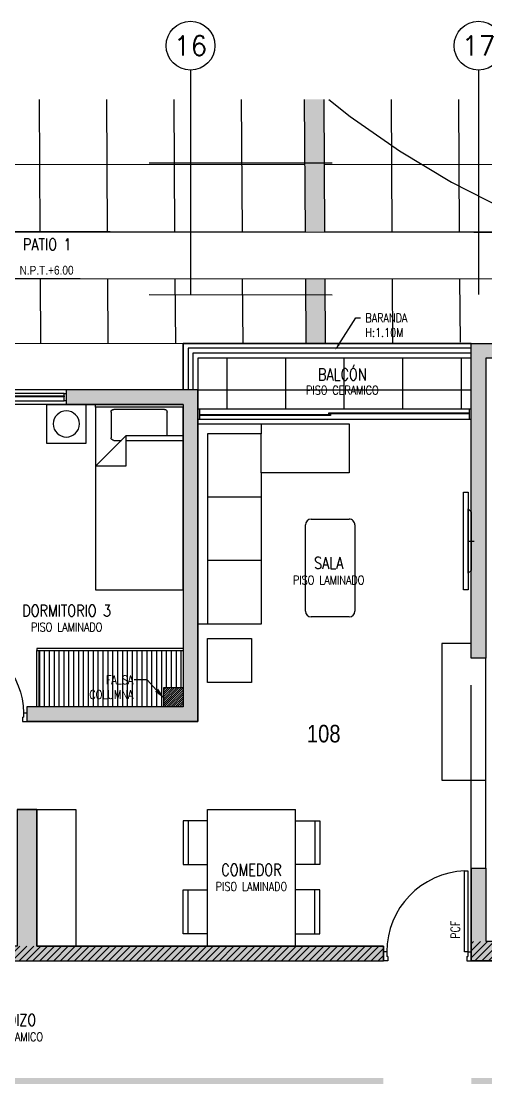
# Model space of a CAD drawing. Header units: millimetres. Extents: x -3 to 53, y -269 to 39.
# Drawn here: x 33.29 to 38.05, y 28.52 to 39.35 of the extents above; entities that cross this region are included whole.
import ezdxf
from ezdxf import colors
from ezdxf.entities.mleader import LeaderData, LeaderLine
from ezdxf.enums import TextEntityAlignment as Align
from ezdxf.math import Vec2, Vec3
from ezdxf.xclip import XClip

# ---------------------------------------------------------------- set-up
doc = ezdxf.new("R2010")
doc.units = ezdxf.units.MM
doc.header["$LTSCALE"] = 15
doc.header["$XCLIPFRAME"] = 2
for name, pattern in [('ACAD_ISO07W100', [3, 0, -3]), ('CENTER', [2, 1.25, -0.25, 0.25, -0.25]), ('HIDDEN2', [0.1875, 0.125, -0.0625]), ('PHANTOM', [63.5, 31.75, -6.35, 6.35, -6.35, 6.35, -6.35]), ('PHANTOM2', [1.25, 0.625, -0.125, 0.125, -0.125, 0.125, -0.125])]:
    doc.linetypes.add(name, pattern=pattern)
doc.layers.get('0').update_dxf_attribs({"color": 250})
for name, color, linetype in [('A-Adoquines', 250, 'Continuous'), ('A-BARANDAS', 250, 'Continuous'), ('A-EJES', 251, 'PHANTOM'), ('A-EST HATCH', 250, 'Continuous'), ('A-EST PLACAS', 250, 'Continuous'), ('A-EST VIGAS', 250, 'HIDDEN2'), ('A-HATCH', 250, 'Continuous'), ('A-MOBILIARIO', 250, 'Continuous'), ('A-MURO BAJO', 251, 'Continuous'), ('A-NIVELES-NPT', 252, 'Continuous'), ('A-NUMERACIONDEP', 251, 'Continuous'), ('A-PROYECCIONES', 250, 'HIDDEN2'), ('A-TEXTO-ACABADO PISO', 250, 'Continuous'), ('A-TEXTO-AMBIENTE', 252, 'Continuous'), ('A-TEXTO-INDICACIONES', 250, 'Continuous'), ('DLP_MOBILIARIO FIJO', 250, 'Continuous'), ('MURO CF 120', 250, 'Continuous')]:
    doc.layers.add(name, color=color, linetype=linetype)
doc.layers.add('A-MUROS', color=252, linetype='Continuous', lineweight=30)
doc.styles.add('R80', font='ARIALN.TTF', dxfattribs={"height": 2.03})
doc.styles.add('ROMANS', font='romans.shx', dxfattribs={"width": 0.8})
doc.styles.add('TXT_COTAS', font='romans.shx', dxfattribs={"width": 0.8})
pattern_1 = [(45, (179.999405, -25.002057), (-0.035355339, 0.035355339), [])]

# ---------------------------------------------------------------- blocks, each defined once
blk = doc.blocks.new('A$C9f73720c')
at = {"layer": 'A-Adoquines'}
h = blk.add_hatch(color=256, dxfattribs=at)
h.dxf.hatch_style = 1
h.paths.add_polyline_path([(38.793, 123.831), (38.598, 123.875), (37.598, 119.407), (37.793, 119.362)])
h.paths.add_polyline_path([(41.766, 123.339), (47.96, 121.493), (48.019, 121.684), (42.247, 123.405, -0.02703), (41.567, 123.367), (40.46, 118.739), (40.558, 118.716), (40.558, 118.716, -0.01102), (40.654, 118.691)])
h.paths.add_polyline_path([(40.796, 118.645, -0.025435), (41.008, 118.557, -0.057742), (41.509, 118.224), (46.498, 116.737), (46.557, 116.928)])
h.paths.add_polyline_path([(47.657, 116.6), (47.026, 116.788), (46.967, 116.597), (47.599, 116.408)])
h.paths.add_polyline_path([(48.478, 121.547), (48.419, 121.356), (49.054, 121.167), (49.113, 121.358)])
h.paths.add_polyline_path([(50.155, 127.044), (50.096, 126.853), (50.734, 126.658), (50.792, 126.85)])
h.paths.add_polyline_path([(47.587, 127.828, -0.007938), (47.525, 127.638), (49.649, 126.989), (49.708, 127.181)])
h.paths.add_polyline_path([(51.34, 130.93), (51.973, 130.737), (52.033, 130.934), (51.4, 131.128)])
for points, elevation in [([(44.089, 108.897), (52.298, 135.611), (52.732, 135.478), (44.573, 108.749)], -0.778), ([(48.978, 127.194), (47.357, 121.881)], 0), ([(49.638, 126.993), (48.018, 121.684)], 0), ([(44.593, 124.145), (48.424, 123.003)], 0), ([(43.623, 123.714), (48.222, 122.344)], 0), ([(40.655, 118.693), (41.766, 123.339), (47.96, 121.493)], 0), ([(42.247, 123.405), (48.019, 121.684)], 0), ([(48.88, 122.867), (49.503, 122.682)], 0), ([(41.615, 122.71), (47.77, 120.876)], 0), ([(48.679, 122.207), (49.306, 122.02)], 0), ([(41.455, 122.038), (47.568, 120.216)], 0), ([(47.298, 121.69), (45.904, 117.122)], 0), ([(47.96, 121.493), (46.565, 116.925)], 0), ([(48.478, 121.547), (49.109, 121.359)], 0), ([(41.294, 121.366), (47.365, 119.556)], 0), ([(48.419, 121.356), (49.052, 121.167)], 0), ([(48.231, 120.738), (48.864, 120.55)], 0), ([(41.133, 120.694), (47.162, 118.897)], 0), ([(48.029, 120.078), (48.662, 119.89)], 0), ([(47.828, 119.418), (48.46, 119.23)], 0), ([(47.627, 118.758), (48.259, 118.57)], 0)]:
    blk.add_lwpolyline(points, dxfattribs=dict(elevation=elevation))
at = {"layer": 'A-MURO BAJO', "elevation": 0}
blk.add_lwpolyline([(46.495, 112.798), (51.349, 128.668)], dxfattribs=at)
at = {"layer": 'A-PROYECCIONES'}
blk.add_line((27.952, 87.106, 0), (53.444, 135.556, 0), dxfattribs=at)
at = {"layer": 'A-PROYECCIONES', "linetype": 'CENTER', "ltscale": 0.5, "transparency": 33554623}
for p, q in [((43.528, 109.413, 0), (49.021, 127.39)), ((44.82, 109.018, 0), (50.312, 126.996))]:
    blk.add_line(p, q, dxfattribs=at)
for centre, radius, start, end in [((41.561, 129.667), 9.15, 253.0069, 75.7347), ((41.561, 129.667), 7.8, 253.0069, 75.7347), ((37.007, 114.751), 9.147, 343.0033, 73.0383), ((37.008, 114.753), 7.797, 342.9997, 73.0376)]:
    blk.add_arc(centre, radius, start, end, dxfattribs=at)
at = {"style": 'R80'}
for height, rotation, p in [(0.09, 0.009, (39.554, 141.005, 0)), (0.09, 0.009, (45.798, 139.323, 0)), (0.09, 0.009, (50.463, 135.358, 0)), (0.09, 0.009, (41.978, 129.044, 0)), (0.09, 0.009, (37.841, 128.609, 0)), (0.09, 0.009, (35.483, 116.358, 0)), (0.09, 0.009, (38.561, 113.632, 0)), (0.09, 0.009, (45.129, 84.376, 0)), (0.09, 0.009, (43.911, 83.934, 0)), (0.09, 0.009, (43.149, 83.401, 0)), (0.09, 0.009, (28.007, 80.107, 0)), (0.09, 0.009, (44.375, 79.905, 0)), (0.09, 0.009, (55.151, 79.217, 0)), (0.09, 0.009, (38.261, 76.005)), (0.09, 0.009, (39.004, 75.556)), (0.09, 0.009, (27.514, 75.213, 0)), (0.09, 0.009, (27.514, 75.213, 0)), (0.09, 0.009, (39.852, 75.154)), (0.09, 0.009, (25.36, 70.271, 0)), (0.09, 0.009, (32.165, 69.192, 0)), (0.09, 0.009, (32.165, 69.192, 0)), (0.09, 0.009, (26.995, 68.639, 0)), (0.09, 0.009, (59.85, 67.386, 0)), (0.09, 0.009, (24.839, 65.511, 0)), (0.09, 0.009, (24.839, 65.511, 0)), (0.09, 0.009, (33.501, 60.261, 0)), (0.09, 0.009, (33.501, 60.261, 0)), (0.09, 347.3908, (17.107, 59.273, 0)), (0.09, 0.009, (26.471, 59.203, 0)), (0.09, 0.009, (26.471, 59.203, 0)), (0.09, 0.009, (23.122, 58.769, 0)), (0.09, 0.009, (23.122, 58.769, 0)), (0.09, 0.009, (27.663, 55.396, 0)), (0.09, 0.009, (27.663, 55.396, 0)), (0.09, 0.009, (22.224, 54.982, 0)), (0.09, 0.009, (22.224, 54.982, 0)), (0.09, 0.009, (65.717, 53.58, 0)), (0.09, 0.009, (38.377, 51.717, 0)), (0.09, 0.009, (38.377, 51.717, 0)), (0.09, 0.009, (21.029, 51.377, 0)), (0.09, 0.009, (21.029, 51.377, 0)), (0.09, 0.009, (29.409, 50.888, 0)), (0.09, 0.009, (29.409, 50.888, 0)), (0.09, 0.009, (22.518, 48.081, 0)), (0.09, 0.009, (22.518, 48.081, 0)), (0.09, 0.009, (32.831, 47.948, 0)), (0.09, 0.009, (38.641, 47.924, 0)), (0.09, 1.5576, (45.501, 47.003, 0)), (0.09, 1.5576, (45.501, 47.003, 0)), (0.09, 1.5576, (42.961, 45.878, 0)), (0.09, 0.009, (31.225, 43.435, 0)), (0.09, 0.009, (31.225, 43.435, 0)), (0.09, 0.009, (24.829, 43.306, 0)), (0.09, 0.009, (24.829, 43.306, 0)), (0.09, 0.009, (28.868, 42.609, 0)), (0.09, 0.009, (28.868, 42.609, 0)), (0.09, 0.009, (46.081, 42.405, 0)), (0.09, 0.009, (19.031, 42.056, 0)), (0.09, 0.009, (19.031, 42.056, 0)), (0.09, 0.009, (70.907, 41.033, 0)), (0.09, 0.009, (22.776, 38.741, 0)), (0.09, 0.009, (22.776, 38.741, 0)), (0.09, 0.009, (17.895, 37.462, 0)), (0.09, 0.009, (17.895, 37.462, 0)), (0.09, 0.009, (25.823, 33.214, 0)), (0.09, 0.009, (21.503, 31.275, 0)), (0.14, 0.009, (43.018, 29.878, 0)), (0.09, 0.009, (24.398, 29.266, 0)), (0.09, 0.009, (49.756, 29.029, 0)), (0.09, 0.009, (16.51, 28.412, 0)), (0.09, 0.009, (16.51, 28.412, 0)), (0.09, 0.009, (40.795, 24.893, 0)), (0.09, 0.009, (18.127, 23.637, 0)), (0.09, 0.009, (20.346, 20.329, 0)), (0.09, 0.009, (38.337, 19.463, 0)), (0.09, 0.009, (18.287, 15.983, 0)), (0.09, 0.009, (36.669, 12.598, 0)), (0.09, 337.7998, (24.754, 11.233, 0)), (0.09, 0.009, (33.593, 10.351, 0)), (0.09, 337.7998, (21.611, 10.125, 0)), (0.09, 337.7998, (16.561, 9.6, 0)), (0.09, 337.7998, (29.941, 8.953, 0)), (0.09, 337.7998, (31.64, 7.956, 0)), (0.09, 337.7998, (26.736, 7.797, 0)), (0.09, 337.7998, (32.029, 7.023, 0)), (0.09, 0.009, (16.535, 5.568, 0)), (0.09, 0.009, (23.324, 5.576, 0)), (0.09, 0.009, (34.472, 3.638, 0))]:
    blk.add_attdef('N.P.T.+0.00', text='', height=height, rotation=rotation, dxfattribs=at).set_placement(p, align=Align.MIDDLE_CENTER)
for p in [(49.926, 138.243, 0), (56.69, 136.252, 0), (60.534, 135.524, 0), (42.632, 135.184), (46.252, 126.917), (35.155, 97.855, 0), (31.262, 93.944, 0), (17.939, 86.886, 0), (34.744, 85.615, 0), (35.505, 81.464, 0), (34.653, 76.993, 0), (59.667, 73.251), (40.411, 65.842, 0), (43.561, 65.212, 0), (64.468, 61.386), (43.911, 51.493, 0), (32.974, 51.083, 0), (48.033, 50.074, 0), (69.324, 50.081, 0), (52.96, 39.47, 0), (74.416, 35.747, 0)]:
    blk.add_attdef('N.P.T.+0.00', text='', height=0.211, dxfattribs=at).set_placement(p, align=Align.MIDDLE_CENTER)
blk = doc.blocks.new('est_P1')
at = {"layer": 'A-EST HATCH'}
h = blk.add_hatch(color=256, dxfattribs=at)
h.dxf.hatch_style = 1
h.paths.add_polyline_path([(-9.144, -13.79), (-9.144, -7.725), (-10.644, -7.725), (-10.644, -8.475), (-10.794, -8.475), (-10.794, -7.525), (-8.994, -7.525), (-8.994, -8.4), (-7.494, -8.4), (-7.494, -7.9), (-7.344, -7.9), (-7.344, -8.6), (-8.994, -8.6), (-8.994, -13.79)])
h.paths.add_polyline_path([(-30.244, -3.725), (-28.644, -3.725), (-28.644, -0.625), (-29.844, -0.625), (-29.844, -0.475), (-28.494, -0.475), (-28.494, -3.875), (-30.244, -3.875)])
h.paths.add_polyline_path([(-31.044, -0.475), (-31.194, -0.475), (-31.194, -3.875), (-31.044, -3.875)])
h.paths.add_polyline_path([(-36.544, 0), (-36.844, 0), (-36.844, -0.15), (-36.694, -0.15), (-36.694, -3.225), (-36.544, -3.225)])
h.paths.add_polyline_path([(-33.594, -0.625), (-33.594, -3.725), (-31.994, -3.725), (-31.994, -3.875), (-33.744, -3.875), (-33.744, -0.475), (-32.394, -0.475), (-32.394, -0.625)])
h.paths.add_polyline_path([(-42.844, -0.15), (-43.444, -0.15), (-43.444, 0), (-42.694, 0), (-42.694, -3.4), (-43.844, -3.4), (-43.844, -3.25), (-42.844, -3.25)])
h.paths.add_polyline_path([(-44.644, 0), (-44.644, -3.4), (-44.794, -3.4), (-44.794, 0)])
h.paths.add_polyline_path([(-45.594, -3.25), (-47.194, -3.25), (-47.194, -0.15), (-45.994, -0.15), (-45.994, 0), (-47.344, 0), (-47.344, -3.4), (-45.594, -3.4)])
h.paths.add_polyline_path([(-42.844, -13.7), (-43.444, -13.7), (-43.444, -13.85), (-42.694, -13.85), (-42.694, -10.45), (-43.844, -10.45), (-43.844, -10.6), (-42.844, -10.6)])
h.paths.add_polyline_path([(-44.644, -13.85), (-44.644, -10.45), (-44.794, -10.45), (-44.794, -13.85)])
h.paths.add_polyline_path([(-45.594, -10.6), (-47.194, -10.6), (-47.194, -13.7), (-45.994, -13.7), (-45.994, -13.85), (-47.344, -13.85), (-47.344, -10.45), (-45.594, -10.45)])
h.paths.add_polyline_path([(-39.994, -10.35), (-39.844, -10.35), (-39.844, -13.7), (-39.694, -13.7), (-39.694, -13.85), (-39.994, -13.85)])
h.paths.add_polyline_path([(-30.244, -10.125), (-28.644, -10.125), (-28.644, -13.225), (-29.844, -13.225), (-29.844, -13.375), (-28.494, -13.375), (-28.494, -9.975), (-30.244, -9.975)])
h.paths.add_polyline_path([(-31.044, -13.375), (-31.194, -13.375), (-31.194, -9.975), (-31.044, -9.975)])
h.paths.add_polyline_path([(-36.544, -13.85), (-36.844, -13.85), (-36.844, -13.7), (-36.694, -13.7), (-36.694, -10.625), (-36.544, -10.625)])
h.paths.add_polyline_path([(-33.594, -13.225), (-33.594, -10.125), (-31.994, -10.125), (-31.994, -9.975), (-33.744, -9.975), (-33.744, -13.375), (-32.394, -13.375), (-32.394, -13.225)])
h.paths.add_polyline_path([(-17.094, -3.725), (-18.694, -3.725), (-18.694, -0.625), (-17.494, -0.625), (-17.494, -0.475), (-18.844, -0.475), (-18.844, -3.875), (-17.094, -3.875)])
h.paths.add_polyline_path([(-16.294, -0.475), (-16.144, -0.475), (-16.144, -3.875), (-16.294, -3.875)])
h.paths.add_polyline_path([(-10.494, 0), (-10.494, -0.15), (-10.644, -0.15), (-10.644, -3.225), (-10.794, -3.225), (-10.794, 0)])
h.paths.add_polyline_path([(-13.744, -0.625), (-13.744, -3.725), (-15.344, -3.725), (-15.344, -3.875), (-13.594, -3.875), (-13.594, -0.475), (-14.944, -0.475), (-14.944, -0.625)])
h.paths.add_polyline_path([(-8.994, -5.25), (-7.344, -5.25), (-7.344, -5.95), (-7.494, -5.95), (-7.494, -5.45), (-8.994, -5.45), (-8.994, -6.325), (-10.794, -6.325), (-10.794, -5.375), (-10.644, -5.375), (-10.644, -6.125), (-9.144, -6.125), (-9.144, -0.06), (-8.994, -0.06)])
h.paths.add_polyline_path([(-4.494, -0.15), (-3.894, -0.15), (-3.894, 0), (-4.644, 0), (-4.644, -3.4), (-3.494, -3.4), (-3.494, -3.25), (-4.494, -3.25)])
h.paths.add_polyline_path([(-2.694, 0), (-2.694, -3.4), (-2.544, -3.4), (-2.544, 0)])
h.paths.add_polyline_path([(-1.744, -3.25), (-0.144, -3.25), (-0.144, -0.15), (-1.344, -0.15), (-1.344, 0), (0.006, 0), (0.006, -3.4), (-1.744, -3.4)])
h.paths.add_polyline_path([(-2.694, -13.85), (-2.694, -10.45), (-2.544, -10.45), (-2.544, -13.85)])
h.paths.add_polyline_path([(-1.744, -10.6), (-0.144, -10.6), (-0.144, -13.7), (-1.344, -13.7), (-1.344, -13.85), (0.006, -13.85), (0.006, -10.45), (-1.744, -10.45)])
h.paths.add_polyline_path([(-7.344, -10.35), (-7.494, -10.35), (-7.494, -13.7), (-7.644, -13.7), (-7.644, -13.85), (-7.344, -13.85)])
h.paths.add_polyline_path([(-17.094, -10.125), (-18.694, -10.125), (-18.694, -13.225), (-17.494, -13.225), (-17.494, -13.375), (-18.844, -13.375), (-18.844, -9.975), (-17.094, -9.975)])
h.paths.add_polyline_path([(-16.294, -13.375), (-16.144, -13.375), (-16.144, -9.975), (-16.294, -9.975)])
h.paths.add_polyline_path([(-10.794, -13.85), (-10.494, -13.85), (-10.494, -13.7), (-10.644, -13.7), (-10.644, -10.625), (-10.794, -10.625)])
h.paths.add_polyline_path([(-13.744, -13.225), (-13.744, -10.125), (-15.344, -10.125), (-15.344, -9.975), (-13.594, -9.975), (-13.594, -13.375), (-14.944, -13.375), (-14.944, -13.225)])
h.paths.add_polyline_path([(-38.344, -7.525), (-36.544, -7.525), (-36.544, -8.475), (-36.694, -8.475), (-36.694, -7.725), (-38.194, -7.725), (-38.194, -13.79), (-38.344, -13.79), (-38.344, -8.6), (-39.994, -8.6), (-39.994, -7.9), (-39.844, -7.9), (-39.844, -8.4), (-38.344, -8.4)])
h.paths.add_polyline_path([(-4.644, -13.85), (-4.644, -10.45), (-3.494, -10.45), (-3.494, -10.6), (-4.494, -10.6), (-4.494, -13.7), (-3.894, -13.7), (-3.894, -13.85)])
h.paths.add_polyline_path([(-1.741, -5.5), (-1.594, -5.5), (-1.594, -4.3), (-3.744, -4.3), (-3.744, -4.45), (-3.294, -4.45), (-3.294, -6.05), (-3.094, -6.05), (-3.094, -4.45), (-1.744, -4.45), (-1.744, -5.5)], flags=17)
h.paths.add_polyline_path([(-1.741, -8.35), (-1.594, -8.35), (-1.594, -9.55), (-3.744, -9.55), (-3.744, -9.4), (-3.294, -9.4), (-3.294, -7.8), (-3.094, -7.8), (-3.094, -9.4), (-1.744, -9.4), (-1.744, -8.35)], flags=17)
h.paths.add_polyline_path([(-7.494, -6.85), (-4.644, -6.85), (-4.644, -4.3), (-4.494, -4.3), (-4.494, -6.85), (-1.744, -6.85), (-1.744, -6.25), (-1.594, -6.25), (-1.594, -6.85), (1.156, -6.85), (1.156, -2.8), (1.356, -2.8), (1.356, -11.05), (1.156, -11.05), (1.156, -7), (-1.594, -7), (-1.594, -7.6), (-1.744, -7.6), (-1.744, -7), (-4.494, -7), (-4.494, -9.55), (-4.644, -9.55), (-4.644, -7), (-7.494, -7)])
h.paths.add_polyline_path([(-7.344, 0), (-7.344, -3.5), (-7.494, -3.5), (-7.494, -0.15), (-7.644, -0.15), (-7.644, 0)])
h.paths.add_polyline_path([(-38.344, -0.06), (-38.344, -5.25), (-39.994, -5.25), (-39.994, -5.95), (-39.844, -5.95), (-39.844, -5.45), (-38.344, -5.45), (-38.344, -6.325), (-36.544, -6.325), (-36.544, -5.375), (-36.694, -5.375), (-36.694, -6.125), (-38.194, -6.125), (-38.194, -0.06)])
h.paths.add_polyline_path([(-45.744, -6.85), (-48.494, -6.85), (-48.494, -2.8), (-48.694, -2.8), (-48.694, -11.05), (-48.494, -11.05), (-48.494, -7), (-45.744, -7), (-45.744, -7.6), (-45.594, -7.6), (-45.594, -7), (-42.844, -7), (-42.844, -9.55), (-42.694, -9.55), (-42.694, -7), (-39.844, -7), (-39.844, -6.85), (-42.694, -6.85), (-42.694, -4.3), (-42.844, -4.3), (-42.844, -6.85), (-45.594, -6.85), (-45.594, -6.25), (-45.744, -6.25)])
h.paths.add_polyline_path([(-39.994, 0), (-39.694, 0), (-39.694, -0.15), (-39.844, -0.15), (-39.844, -3.5), (-39.994, -3.5)])
h.paths.add_polyline_path([(-45.597, -5.5), (-45.744, -5.5), (-45.744, -4.3), (-43.594, -4.3), (-43.594, -4.45), (-44.044, -4.45), (-44.044, -6.05), (-44.244, -6.05), (-44.244, -4.45), (-45.594, -4.45), (-45.594, -5.5)], flags=17)
h.paths.add_polyline_path([(-45.597, -8.35), (-45.744, -8.35), (-45.744, -9.55), (-43.594, -9.55), (-43.594, -9.4), (-44.044, -9.4), (-44.044, -7.8), (-44.244, -7.8), (-44.244, -9.4), (-45.594, -9.4), (-45.594, -8.35)], flags=17)
h.paths.add_polyline_path([(-25.344, -6.325), (-25.494, -6.325), (-25.494, -2.625), (-25.344, -2.625)])
h.paths.add_polyline_path([(-21.094, -6.325), (-11.694, -6.325), (-11.694, -6.175), (-15.244, -6.175), (-15.244, -4.775), (-15.444, -4.775), (-15.444, -6.175), (-18.344, -6.175), (-18.344, -4.775), (-18.494, -4.775), (-18.494, -6.175), (-20.894, -6.175), (-20.894, -4.925), (-19.244, -4.925), (-19.244, -4.775), (-21.519, -4.775), (-21.519, -4.925), (-21.094, -4.925)])
h.paths.add_polyline_path([(-21.544, -6.325), (-23.544, -6.325), (-23.544, -6.175), (-21.694, -6.175), (-21.694, -2.775), (-23.544, -2.775), (-23.544, -2.625), (-21.694, -2.625), (-21.694, -0.475), (-20.844, -0.475), (-20.844, -0.625), (-21.544, -0.625)])
h.paths.add_polyline_path([(-26.244, -4.925), (-26.244, -6.325), (-35.644, -6.325), (-35.644, -6.175), (-32.094, -6.175), (-32.094, -4.775), (-31.894, -4.775), (-31.894, -6.175), (-28.994, -6.175), (-28.994, -4.775), (-28.844, -4.775), (-28.844, -6.175), (-26.444, -6.175), (-26.444, -4.925), (-28.094, -4.925), (-28.094, -4.775), (-25.899, -4.773), (-25.899, -4.923)])
h.paths.add_polyline_path([(-25.874, -0.623), (-26.494, -0.625), (-26.494, -0.475), (-25.674, -0.473), (-25.674, -6.323), (-25.874, -6.323)])
h.paths.add_polyline_path([(-25.674, -9.098), (-25.674, -13.373), (-26.494, -13.375), (-26.494, -13.225), (-25.874, -13.223), (-25.874, -9.098)])
h.paths.add_polyline_path([(-27.644, -9.075), (-27.644, -8.925), (-25.874, -8.923), (-25.874, -7.673), (-28.394, -7.675), (-28.394, -9.075), (-28.544, -9.075), (-28.544, -7.675), (-31.894, -7.675), (-31.894, -9.075), (-32.094, -9.075), (-32.094, -7.675), (-35.644, -7.675), (-35.644, -7.525), (-25.674, -7.523), (-25.674, -9.073)])
h.paths.add_polyline_path([(-19.694, -9.075), (-19.694, -8.925), (-21.494, -8.925), (-21.494, -7.675), (-18.944, -7.675), (-18.944, -9.075), (-18.794, -9.075), (-18.794, -7.675), (-15.444, -7.675), (-15.444, -9.075), (-15.244, -9.075), (-15.244, -7.675), (-11.694, -7.675), (-11.694, -7.525), (-21.694, -7.525), (-21.694, -9.075)])
h.paths.add_polyline_path([(-22.694, -12.825), (-25.344, -12.825), (-25.344, -10.175), (-22.994, -10.175), (-22.994, -9.625), (-22.694, -9.625), (-22.694, -9.475), (-23.144, -9.475), (-23.144, -10.025), (-25.344, -10.025), (-25.344, -7.675), (-24.144, -7.675), (-24.144, -7.525), (-25.494, -7.525), (-25.494, -12.975), (-22.694, -12.975)])
h.paths.add_polyline_path([(-21.694, -13.375), (-20.844, -13.375), (-20.844, -13.225), (-21.544, -13.225), (-21.544, -9.1), (-21.694, -9.1)])
at = {"layer": 'A-EST PLACAS', "elevation": 0}
for points in [[(-10.494, 0), (-10.494, -0.15), (-10.644, -0.15), (-10.644, -3.225), (-10.794, -3.225), (-10.794, 0)], [(-8.994, -5.25), (-7.344, -5.25), (-7.344, -5.95), (-7.494, -5.95), (-7.494, -5.45), (-8.994, -5.45), (-8.994, -6.325), (-10.794, -6.325), (-10.794, -5.375), (-10.644, -5.375), (-10.644, -6.125), (-9.144, -6.125), (-9.144, -0.06), (-8.994, -0.06)], [(-13.744, -0.625), (-13.744, -3.725), (-15.344, -3.725), (-15.344, -3.875), (-13.594, -3.875), (-13.594, -0.475), (-14.944, -0.475), (-14.944, -0.625)], [(-21.094, -6.325), (-11.694, -6.325), (-11.694, -6.175), (-15.244, -6.175), (-15.244, -4.775), (-15.444, -4.775), (-15.444, -6.175), (-18.344, -6.175), (-18.344, -4.775), (-18.494, -4.775), (-18.494, -6.175), (-20.894, -6.175), (-20.894, -4.925), (-19.244, -4.925), (-19.244, -4.775), (-21.519, -4.775), (-21.519, -4.925), (-21.094, -4.925)]]:
    blk.add_lwpolyline(points, close=True, dxfattribs=at)
at = {"layer": 'A-EST VIGAS'}
for p, q in [((-14.944, -0.475, 0), (-16.144, -0.475, 0)), ((-10.794, -5.375, 0), (-10.794, -3.225, 0)), ((-10.644, -5.375, 0), (-10.644, -3.225, 0))]:
    blk.add_line(p, q, dxfattribs=at)
at = {"layer": 'A-EST VIGAS', "elevation": 0}
blk.add_lwpolyline([(-13.744, -0.475), (-13.744, 0), (-10.794, 0)], dxfattribs=at)
blk = doc.blocks.new('_Dot')
at = {"color": 0, "linetype": 'ByBlock', "lineweight": -2}
blk.add_line((-0.5, 0), (-1, 0), dxfattribs=at)
at = {"color": 0, "linetype": 'ByBlock', "const_width": 0.5}
blk.add_lwpolyline([(-0.25, 0, 1), (0.25, 0, 1)], format="xyb", close=True, dxfattribs=at)
blk = doc.blocks.new('SIM NIVEL PLANTA')
at = {"linetype": 'Continuous'}
h = blk.add_hatch(dxfattribs=at)
h.set_pattern_fill('_USER', color=256, scale=0.089997, angle=45, style=0, pattern_type=0)
h.set_pattern_definition([(45, (31854.49523, 23864.84028), (-0.06363728001, 0.06363728001), [])])
h.paths.add_polyline_path([(-17.33, 0), (-15.98, 0, 0.409209), (-17.33, 1.33)])
h.paths.add_polyline_path([(-18.68, 0, 0.004279), (-18.68, -0.02, 0.414214), (-17.33, -1.37), (-17.33, 0)])
for p, q in [((-17.33, -3.58), (-17.33, 3.34)), ((-2, 0), (-20, 0))]:
    blk.add_line(p, q)
blk.add_circle((-17.33, -0.02), 1.35, dxfattribs=at)
at = {"style": 'R80'}
blk.add_attdef('N.P.T.+0.00', text='', height=1.8, dxfattribs=at).set_placement((-8.87, 1.77), align=Align.MIDDLE_CENTER)
blk = doc.blocks.new('A$C72FD42DB')
for p, q in [((0.325, 1.4, 0), (1.225, 1.4, 0)), ((0.325, 0), (0.325, 1.4, 0)), ((1.225, 0), (1.225, 1.4, 0)), ((0.325, 0), (1.225, 0))]:
    blk.add_line(p, q)
for points in [[(0.325, 1.285), (0.075, 1.285), (0.075, 0.835), (0.325, 0.835)], [(0.125, 1.285), (0.125, 0.835)], [(1.225, 1.285), (1.475, 1.285), (1.475, 0.835), (1.225, 0.835)], [(1.425, 1.285), (1.425, 0.835)], [(0.325, 0.125), (0.075, 0.125), (0.075, 0.575), (0.325, 0.575)], [(0.125, 0.125), (0.125, 0.575)], [(1.225, 0.125), (1.475, 0.125), (1.475, 0.575), (1.225, 0.575)], [(1.425, 0.125), (1.425, 0.575)]]:
    blk.add_lwpolyline(points)
blk = doc.blocks.new('A$C4BFA03A9')
for points in [[(0.06, -0.5), (0.11, -0.5), (0.11, 0.5), (0.06, 0.5)], [(0.03, -0.3), (0.06, -0.33), (0.06, 0.33), (0.03, 0.3)]]:
    blk.add_lwpolyline(points, close=True)
at = {"layer": 'A-PROYECCIONES', "ltscale": 0.15}
blk.add_line((0.06, 0), (0, 0), dxfattribs=at)
blk = doc.blocks.new('1 PLAZA')
for p, q in [((-0.286, -0.322), (-0.286, -0.078)), ((-0.259, -0.051), (0.262, -0.051)), ((0.289, -0.078), (0.289, -0.342)), ((-0.45, -0.322), (0.136, -0.322)), ((0.45, -0.632), (0.136, -0.322)), ((0.136, -0.322), (0.136, -0.632)), ((0.136, -0.371), (-0.45, -0.371)), ((0.262, -0.368), (0.183, -0.368)), ((0.136, -0.632), (0.45, -0.632))]:
    blk.add_line(p, q)
at = {"extrusion": (4.49068e-08, -3.60286e-08, 1), "elevation": 0}
blk.add_lwpolyline([(-0.45, -0.029), (0.45, -0.029), (0.45, 0), (-0.45, 0)], close=True, dxfattribs=at)
blk.add_lwpolyline([(-0.45, -1.9), (-0.45, -0.029), (0.45, -0.029), (0.45, -1.9)], close=True)
for centre, start, end in [((-0.259, -0.078), 90, 180), ((0.262, -0.078), 0, 90), ((0.262, -0.342), 270, 0)]:
    blk.add_arc(centre, 0.0267, start, end)
blk = doc.blocks.new('VELADOR')
blk.add_lwpolyline([(0, 0.4), (0, 0), (0.4, 0), (0.4, 0.4)], close=True)
blk.add_circle((0.2, 0.2), 0.134)
blk = doc.blocks.new('*U141')
for p, q in [((0.01, 0.755), (0.01, 0.8)), ((0.1, 0.765), (0.055, 0.765)), ((0.055, 0.755), (0.055, 0.765)), ((0.1, 0.765), (0.1, 0.8)), ((0.055, 0.755), (0.01, 0.755)), ((0.055, 0.045), (0.01, 0.045)), ((0.01, 0.045), (0.01, 0)), ((0.055, 0.045), (0.055, 0.035)), ((0.1, 0.035), (0.055, 0.035)), ((0.1, 0.035), (0.1, 0))]:
    blk.add_line(p, q)
blk.add_lwpolyline([(0.83, 0.07), (0.83, 0.035), (0.1, 0.035), (0.1, 0.07)], close=True)
at = {"linetype": 'HIDDEN2'}
blk.add_arc((0.1, 0.034), 0.731, 2.2301, 89.9672, dxfattribs=at)
blk = doc.blocks.new('VP.120')
at = {"layer": 'A-MURO BAJO'}
for p, q in [((0, 0), (1.2, 0)), ((0, -0.15), (1.2, -0.15))]:
    blk.add_line(p, q, dxfattribs=at)
at = {"layer": 'DLP_MOBILIARIO FIJO', "color": 251}
for p, q in [((0.02, -0.038), (1.18, -0.038)), ((1.18, -0.113), (0.02, -0.113))]:
    blk.add_line(p, q, dxfattribs=at)
at = {"layer": 'DLP_MOBILIARIO FIJO', "color": 6}
for points in [[(0, -0.113), (0.02, -0.113), (0.02, -0.038), (0, -0.038)], [(1.2, -0.113), (1.18, -0.113), (1.18, -0.038), (1.2, -0.038)]]:
    blk.add_lwpolyline(points, close=True, dxfattribs=at)
at = {"layer": 'DLP_MOBILIARIO FIJO', "elevation": 0}
for points in [[(0.61, -0.063), (0.02, -0.063), (0.02, -0.073), (0.61, -0.073)], [(0.59, -0.088), (1.18, -0.088), (1.18, -0.078), (0.59, -0.078)]]:
    blk.add_lwpolyline(points, close=True, dxfattribs=at)
blk = doc.blocks.new('*U140')
for p, q in [((0.01, 0.855), (0.01, 0.9)), ((0.1, 0.865), (0.1, 0.9)), ((0.055, 0.855), (0.01, 0.855)), ((0.1, 0.865), (0.055, 0.865)), ((0.055, 0.855), (0.055, 0.865)), ((0.055, 0.045), (0.01, 0.045)), ((0.01, 0.045), (0.01, 0)), ((0.055, 0.045), (0.055, 0.035)), ((0.1, 0.035), (0.055, 0.035)), ((0.1, 0.035), (0.1, 0))]:
    blk.add_line(p, q)
blk.add_lwpolyline([(0.93, 0.07), (0.93, 0.035), (0.1, 0.035), (0.1, 0.07)], close=True)
at = {"linetype": 'HIDDEN2'}
blk.add_arc((0.1, 0.034), 0.831, 2.2301, 89.9672, dxfattribs=at)
blk = doc.blocks.new('SOFA SEC')
for p, q in [((0, 0.65), (0.1, 0.65)), ((0.1, 0.65), (0.1, 0.1)), ((0.5, 0.65), (0.1, 0.65)), ((0.75, 0.65), (0.75, 0.1)), ((1.4, 0.65), (1.4, 0.1)), ((0.1, 0.1), (2.05, 0.1))]:
    blk.add_line(p, q)
blk.add_lwpolyline([(0.5, 1.55), (0.5, 0.65), (2.05, 0.65), (2.05, 0), (0, 0), (0, 1.55)], close=True)
blk = doc.blocks.new('MESA CENTRO')
for p, q in [((-0.194, 0), (0.194, 0)), ((-0.254, -0.942), (-0.254, -0.06)), ((0.254, -0.06), (0.254, -0.942)), ((0.194, -1.002), (-0.194, -1.002))]:
    blk.add_line(p, q)
for centre, start, end in [((-0.194, -0.06), 90, 180), ((0.194, -0.06), 0, 90), ((-0.194, -0.942), 180, 270), ((0.194, -0.942), 270, 0)]:
    blk.add_arc(centre, 0.06, start, end)
blk = doc.blocks.new('Ejes_Torre G')
at = {"layer": 'A-EJES', "linetype": 'PHANTOM2', "ltscale": 0.5}
for points in [[(35.025, 16.65), (35.025, 14.35)], [(37.975, 16.65), (37.975, 14.35)]]:
    blk.add_lwpolyline(points, dxfattribs=at)
at = {"layer": 'A-EJES', "linetype": 'Continuous'}
for centre in [(35.025, 16.9), (37.975, 16.9)]:
    blk.add_circle(centre, 0.25, dxfattribs=at)
at = {"layer": 'A-EJES', "linetype": 'Continuous', "style": 'ROMANS'}
for s, p in [('16', (35.025, 16.9)), ('17', (37.975, 16.9))]:
    blk.add_text(s, height=0.2, dxfattribs=at).set_placement(p, align=Align.MIDDLE_CENTER)

msp = doc.modelspace()

# ---------------------------------------------------------------- block references
at = {"linetype": 'ACAD_ISO07W100', "ltscale": 5}
ref = msp.add_blockref('A$C9f73720c', (-94.0043, 47.5864), dxfattribs=dict(at, rotation=286.9770955472961))
XClip(ref).set_block_clipping_path([(53.9739667831, 80.2683385944), (69.3730303047, 130.7085147865), (51.0595701083, 136.2994971771), (35.6605065867, 85.8593209849)])

# ---------------------------------------------------------------- next in the draw order: hatches: boundary and pattern name
at = {"layer": 'A-HATCH'}
h = msp.add_hatch(dxfattribs=at)
h.set_pattern_fill('_USER', color=256, scale=0.6, double=1, pattern_type=0)
h.set_pattern_definition([(0, (-2e-06, 6.175), (0, 0.6), []), (90, (-2e-06, 6.175), (-0.6, 4e-17), [])])
h.paths.add_polyline_path([(37.9, 35.9), (37.9, 35.375), (35.1, 35.375), (35.1, 35.9)])
h = msp.add_hatch(dxfattribs=at)
h.set_pattern_fill('ANSI31', color=256, scale=0.005)
h.set_pattern_definition([(45, (8.629693, -43.236664), (-0.01122532, 0.01122532), [])])
h.paths.add_polyline_path([(34.95, 32.525), (34.75, 32.525), (34.75, 32.325), (34.95, 32.325)])
at = {"layer": 'DLP_MOBILIARIO FIJO'}
h = msp.add_hatch(dxfattribs=at)
h.set_pattern_fill('_USER', color=256, scale=0.05, angle=270, pattern_type=0)
h.set_pattern_definition([(270, (4.43, 3.179993), (0.05, -9e-18), [])])
h.paths.add_polyline_path([(34.95, 32.905), (34.95, 32.525), (34.75, 32.525), (34.75, 32.325), (33.47, 32.325), (33.47, 32.905)])
at = {"layer": 'MURO CF 120'}
h = msp.add_hatch(dxfattribs=at)
h.set_pattern_fill('_USER', color=256, scale=0.05, angle=45, style=0, pattern_type=0)
h.set_pattern_definition(pattern_1)
h.paths.add_polyline_path([(37.8994, 29.9229), (39.6994, 29.9229), (39.6994, 29.7229), (37.8994, 29.7229)])
h = msp.add_hatch(dxfattribs=at)
h.set_pattern_fill('_USER', color=256, scale=0.05, angle=45, style=0, pattern_type=0)
h.set_pattern_definition(pattern_1)
h.paths.add_polyline_path([(36.9994, 29.8729), (30.2994, 29.873), (30.2994, 29.7229), (36.9994, 29.7229)])
h.paths.add_polyline_path([(41.1994, 29.1979), (41.3494, 29.1979), (41.3494, 29.0479), (41.1994, 29.0479)])
h.paths.add_polyline_path([(8.8495, 29.0479), (8.6989, 29.0479), (8.6989, 29.1979), (8.8495, 29.1979)])

# ---------------------------------------------------------------- next in the draw order: linework, layer by layer
at = {"layer": 'A-BARANDAS', "elevation": 0}
for points in [[(37.9, 36), (35, 36), (35, 35.575)], [(37.9, 35.95), (35.05, 35.95), (35.05, 35.575)]]:
    msp.add_lwpolyline(points, dxfattribs=at)
at = {"layer": 'A-MOBILIARIO', "elevation": 0}
msp.add_lwpolyline([(35.65, 33.025), (35.65, 32.575), (35.2, 32.575), (35.2, 33.025)], close=True, dxfattribs=at)
at = {"layer": 'A-MURO BAJO'}
for p, q in [((34.95, 36.05), (34.95, 35.575)), ((37.88, 35.375, 0), (35.12, 35.375, 0)), ((35.12, 35.275, 0), (37.88, 35.275, 0))]:
    msp.add_line(p, q, dxfattribs=at)
at = {"layer": 'A-MURO BAJO', "elevation": 0}
for points in [[(37.9, 36.0499), (34.95, 36.05)], [(37.9, 35.9), (35.1, 35.9), (35.1, 35.575)], [(37.9, 32.9749), (37.6, 32.9749), (37.6, 31.575), (38.05, 31.575), (38.05, 32.825), (37.9, 32.825), (37.9, 32.9249)]]:
    msp.add_lwpolyline(points, dxfattribs=at)
msp.add_lwpolyline([(33.45, 31.275), (33.85, 31.275), (33.85, 29.875), (33.45, 29.875)], close=True, dxfattribs=at)
at = {"layer": 'A-MUROS'}
for p, q in [((37.9, 32.825), (37.9, 36.0499)), ((37.9, 36.0499), (38.2, 36.0499)), ((33.75, 35.575), (33.75, 35.425)), ((35.1, 35.575), (33.75, 35.575)), ((35.1, 35.575), (35.1, 32.175)), ((34.95, 35.425), (33.75, 35.425)), ((34.95, 35.425), (34.95, 32.525)), ((38.05, 32.825), (37.9, 32.825)), ((34.75, 32.325), (34.75, 32.525)), ((34.75, 32.525), (34.95, 32.525)), ((33.35, 32.325), (33.35, 32.175)), ((34.75, 32.325), (33.35, 32.325)), ((35.1, 32.175), (33.35, 32.175)), ((33.25, 31.275), (33.45, 31.275)), ((33.45, 31.275), (33.45, 29.875)), ((37.9, 30.675), (37.9, 29.725)), ((37.9, 30.675), (38.05, 30.675)), ((38.05, 30.675), (38.05, 29.925)), ((38.05, 29.925), (39.55, 29.925)), ((33.45, 29.875), (37, 29.875)), ((37, 29.875), (37, 29.725)), ((27.65, 29.725, 0), (37, 29.725)), ((37.9, 29.725), (39.7, 29.725))]:
    msp.add_line(p, q, dxfattribs=at)
at = {"layer": 'DLP_MOBILIARIO FIJO', "elevation": 0}
for points in [[(35.1, 35.275), (35.12, 35.275), (35.12, 35.375), (35.1, 35.375)], [(36.46, 35.3125), (35.12, 35.3125), (35.12, 35.3225), (36.46, 35.3225)], [(36.44, 35.3375), (37.88, 35.3375), (37.88, 35.3275), (36.44, 35.3275)], [(37.88, 35.275), (37.9, 35.275), (37.9, 35.375), (37.88, 35.375)]]:
    msp.add_lwpolyline(points, close=True, dxfattribs=at)
for points in [[(34.95, 32.925), (33.45, 32.925), (33.45, 32.905), (34.95, 32.905)], [(34.95, 32.325), (33.45, 32.325), (33.45, 32.905)], [(33.47, 32.905), (33.47, 32.325)]]:
    msp.add_lwpolyline(points, dxfattribs=at)
at = {"layer": 'DLP_MOBILIARIO FIJO'}
msp.add_lwpolyline([(34.95, 32.925), (34.95, 32.325)], dxfattribs=at)

# ---------------------------------------------------------------- next in the draw order: block references
msp.add_blockref('est_P1', (48.694, 36.0499, 0))
at = {"xscale": -1}
msp.add_blockref('VP.120', (33.75, 35.575, 0), dxfattribs=at)
at = {"layer": 'A-MOBILIARIO', "extrusion": (4.49068e-08, 3.60286e-08, 1), "xscale": -1}
for name, p in [('VELADOR', (33.9529, 35.025, 0)), ('1 PLAZA', (34.5, 35.425, 0))]:
    msp.add_blockref(name, p, dxfattribs=at)
at = {"layer": 'A-MOBILIARIO'}
for name, p, rotation in [('SOFA SEC', (35.1, 35.225, 0), 269.9995671478981), ('MESA CENTRO', (36.4553, 33.2478, 0), 179.9999774208889), ('*U140', (37.9, 29.715), 90.00000000000001)]:
    msp.add_blockref(name, p, dxfattribs=dict(at, rotation=rotation))
at = {"layer": 'A-MOBILIARIO', "xscale": -1}
msp.add_blockref('A$C4BFA03A9', (37.93, 34.025, 0), dxfattribs=at)
at = {"layer": 'A-MOBILIARIO', "xscale": -1, "rotation": 270}
msp.add_blockref('*U141', (32.55, 32.165, 0), dxfattribs=at)
at = {"layer": 'A-MOBILIARIO'}
msp.add_blockref('A$C72FD42DB', (34.8745, 29.875, 0), dxfattribs=at)
at = {"layer": 'A-MUROS'}
msp.add_blockref('Ejes_Torre G', (0, 22.2), dxfattribs=at)
at = {"layer": 'A-NIVELES-NPT', "xscale": 0.05, "yscale": 0.05, "zscale": 0.05}
msp.add_blockref('SIM NIVEL PLANTA', (33.9941, 36.7113, 0), dxfattribs=at).add_auto_attribs({'N.P.T.+0.00': 'N.P.T.+6.00'})

# ---------------------------------------------------------------- next in the draw order: texts
at = {"layer": 'A-TEXTO-ACABADO PISO', "char_height": 0.09, "attachment_point": 2, "style": 'ROMANS'}
for s, width, insert in [('PISO CERAMICO', 1.20225, (36.5803, 35.615)), ('PISO LAMINADO', 1.034523, (36.4401, 33.6701, 0)), ('PISO LAMINADO', 1.20225, (33.7562, 33.1885)), ('PISO LAMINADO', 1.20225, (35.6488, 30.53))]:
    msp.add_mtext_dynamic_manual_height_columns(s, width=width, gutter_width=12.5, heights=[0], dxfattribs=dict(at, insert=insert))
at = {"layer": 'A-TEXTO-ACABADO PISO', "insert": (33.1414, 28.9902, 0), "char_height": 0.09, "attachment_point": 2, "rotation": 359.99998, "style": 'ROMANS'}
msp.add_mtext_dynamic_manual_height_columns('PISO CERAMICO', width=1.20225, gutter_width=12.5, heights=[0], dxfattribs=at)
at = {"layer": 'A-TEXTO-AMBIENTE', "style": 'ROMANS', "width": 0.8}
for s, p in [('PATIO 1', (33.5571, 37.0038, 0)), ('BALCÓN', (36.58, 35.6717, 0)), ('SALA', (36.44, 33.7414, 0)), ('DORMITORIO 3', (33.7564, 33.2518)), ('COMEDOR', (35.6488, 30.5966)), ('PASADIZO', (33.1398, 29.0581))]:
    msp.add_text(s, height=0.12, dxfattribs=at).set_placement(p, align=Align.CENTER)
at = {"layer": 'A-TEXTO-INDICACIONES', "style": 'ROMANS', "width": 0.8}
msp.add_text('PCF', height=0.09, rotation=90, dxfattribs=at).set_placement((37.782, 29.9494))

# ---------------------------------------------------------------- next in the draw order: leaders
at = {"layer": 'A-NUMERACIONDEP'}
ml = msp.add_multileader_mtext('Standard', dxfattribs=at)
ml.set_content('108', color=256, style='R80')
ml.set_leader_properties(color=256)
ml.set_arrow_properties(name='DOT')
ml.build(insert=Vec2(0, 0))
ml.multileader.update_dxf_attribs({"leader_type": 0, "has_text_frame": 1, "text_left_attachment_type": 2, "text_right_attachment_type": 2, "dogleg_length": 0.36, "arrow_head_size": 0.06, "scale": 0.06})
ctx = ml.context
ctx.base_point, ctx.scale, ctx.char_height, ctx.arrow_head_size, ctx.landing_gap_size, ctx.plane_origin = Vec3(36.173, 32.05), 0.06, 0.18, 0.06, 0.06, Vec3(34.8425, 32.0456)
ctx.left_attachment, ctx.right_attachment, ctx.text_align_type = 2, 2, 1
notes = []
notes.append((ctx, [(0, (1, 1, 0), (36.6973, 32.05), (-1, 0), 0.0917, [(0, [(36.9838, 32.3989)], 0, [])])]))
ctx.mtext.insert, ctx.mtext.width, ctx.mtext.alignment, ctx.mtext.flow_direction = Vec3(36.3893, 32.1419), 0.461923, 2, 5
at = {"layer": 'A-TEXTO-INDICACIONES'}
ml = msp.add_multileader_mtext('Standard', dxfattribs=at)
ml.set_content('\\pxsm1;BARANDA \\P\\pt16;H:1.10M', color=256, style='TXT_COTAS')
ml.set_leader_properties(color=256)
ml.build(insert=Vec2(0, 0))
ml.multileader.update_dxf_attribs({"dogleg_length": 0.05, "arrow_head_size": 0.07})
ctx = ml.context
ctx.base_point, ctx.char_height, ctx.arrow_head_size, ctx.landing_gap_size, ctx.plane_origin = Vec3(36.7667, 36.3116), 0.09, 0.07, 0.05, Vec3(36.357, 35.8945)
notes.append((ctx, [(0, (1, 1, 0), (36.7167, 36.3116), (1, 0), 0.05, [(0, [(36.5068, 35.9811)], 0, [])])]))
ctx.mtext.insert, ctx.mtext.width, ctx.mtext.defined_height, ctx.mtext.flow_direction = Vec3(36.8167, 36.3566), 1.102183, 0.8046, 5
ml = msp.add_multileader_mtext('Standard', dxfattribs=at)
ml.set_content('FALSA COLUMNA', color=256, style='ROMANS')
ml.set_leader_properties(color=7)
ml.build(insert=Vec2(0, 0))
ml.multileader.update_dxf_attribs({"dogleg_length": 1.3073, "arrow_head_size": 0.13, "scale": 0.1})
ctx = ml.context
ctx.base_point, ctx.scale, ctx.char_height, ctx.arrow_head_size, ctx.landing_gap_size, ctx.plane_origin = Vec3(33.9425, 32.6025), 0.1, 0.09, 0.13, 0.01, Vec3(34.6639, 33.5858)
ctx.text_align_type = 2
notes.append((ctx, [(0, (1, 1, 0), (34.5801, 32.6025), (-1, 0), 0.1307, [(0, [(34.7661, 32.4015)], 0, [])])]))
ctx.mtext.insert, ctx.mtext.width, ctx.mtext.defined_height, ctx.mtext.alignment, ctx.mtext.flow_direction = Vec3(34.4393, 32.6475), 0.532149, 0.5349, 3, 5
for ctx, leaders in notes:
    for number, flags, end, landing, length, lines in leaders:
        leader = LeaderData()
        leader.index, (leader.has_last_leader_line, leader.has_dogleg_vector, leader.attachment_direction) = number, flags
        leader.last_leader_point, leader.dogleg_vector, leader.dogleg_length = Vec3(end), Vec3(landing), length
        for number, points, colour, breaks in lines:
            line = LeaderLine()
            line.index, line.vertices, line.color, line.breaks = number, Vec3.list(points), colors.encode_raw_color(colour), breaks
            leader.lines.append(line)
        ctx.leaders.append(leader)

doc.saveas('drawing.dxf')
